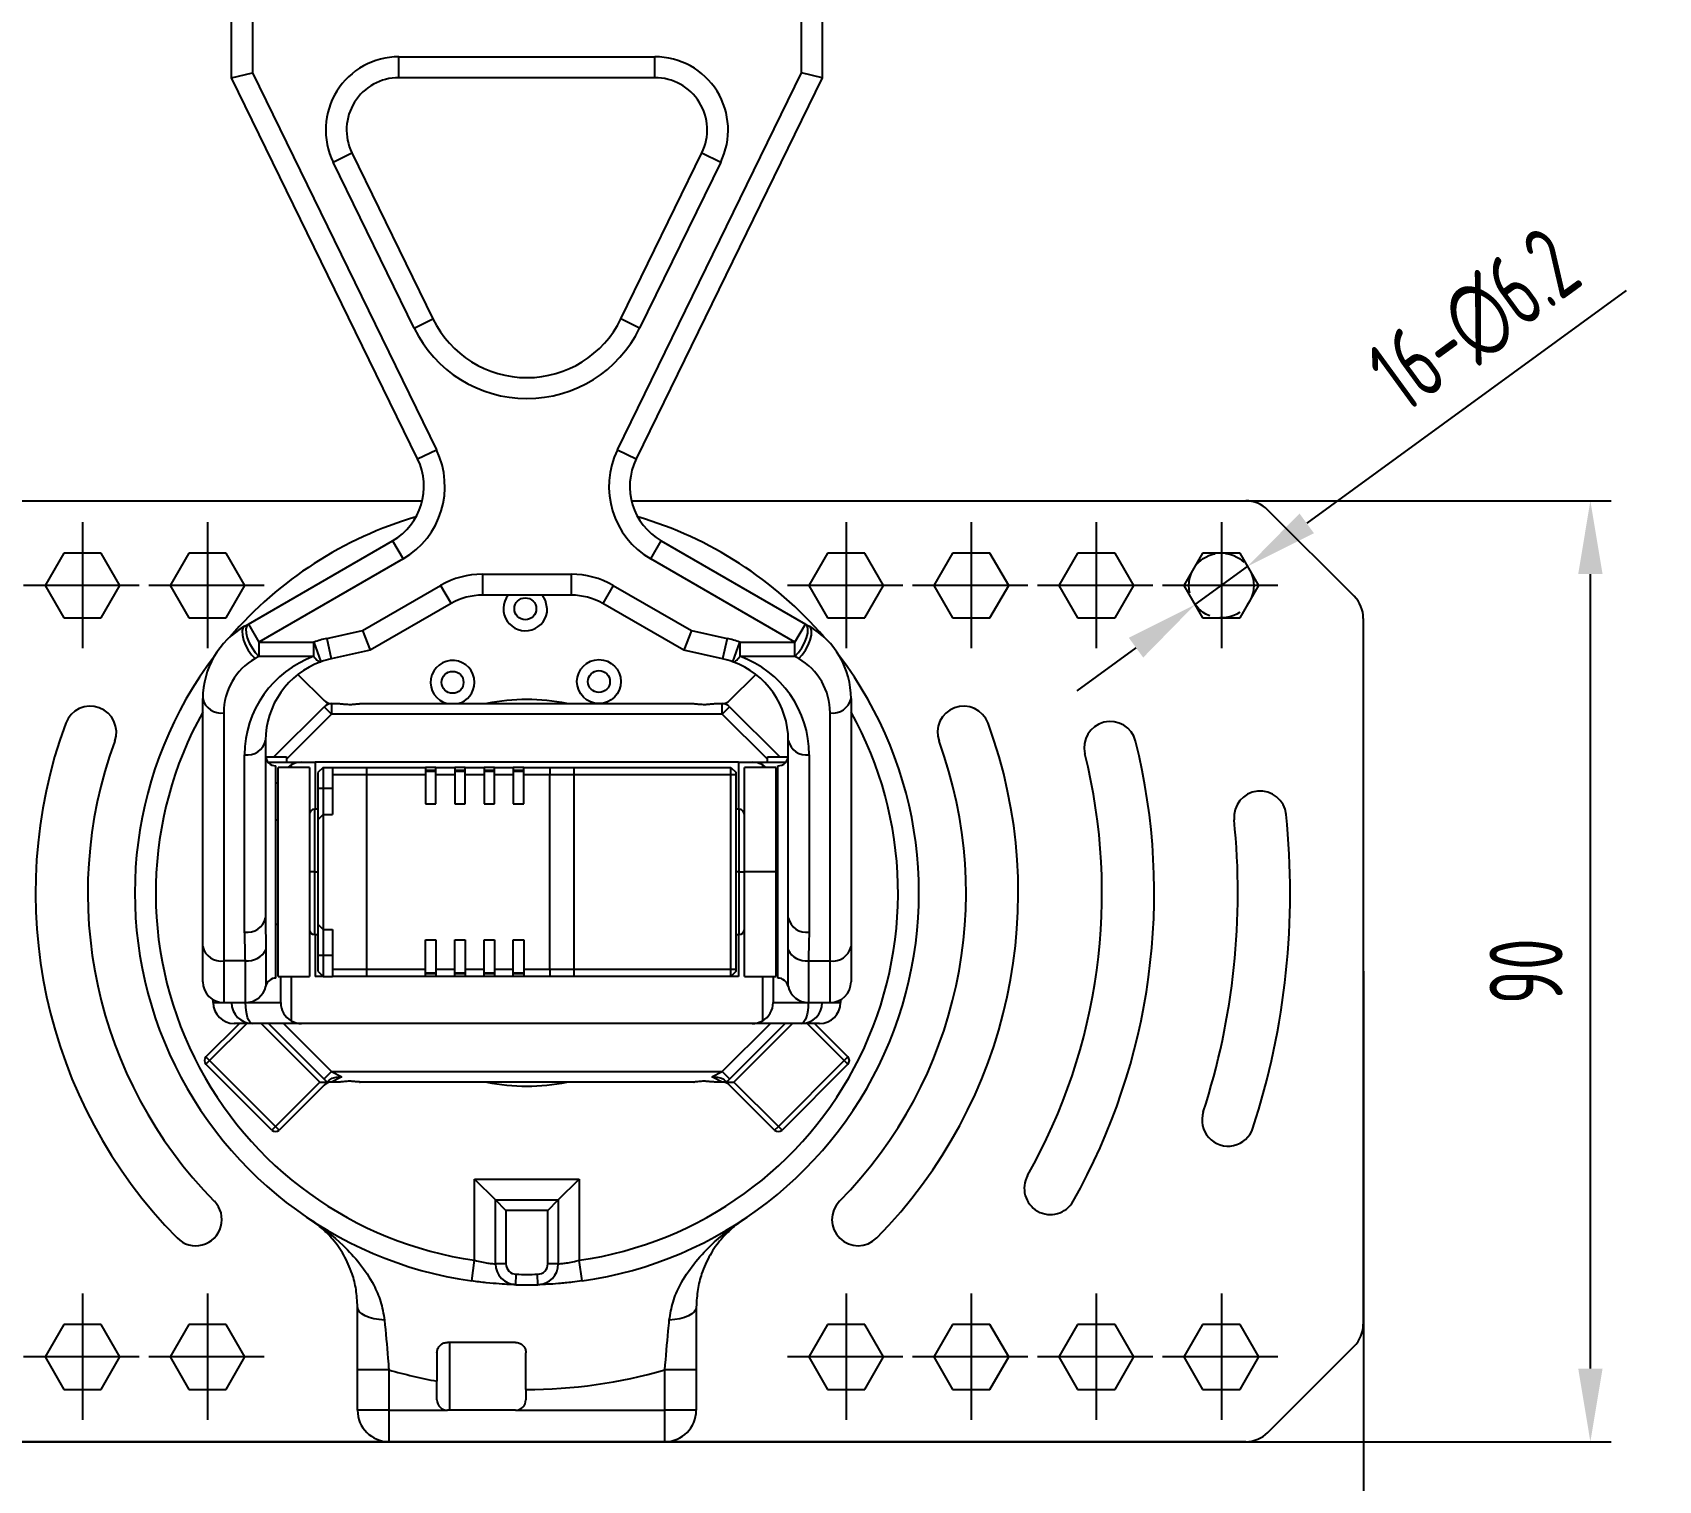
# Model space of a CAD drawing. Header units: millimetres. Extents: x 93 to 933, y 68 to 662.
# Drawn here: x 187.3 to 342.8, y 207.5 to 346 of the extents above; entities that cross this region are included whole.
import ezdxf

# ---------------------------------------------------------------- set-up
doc = ezdxf.new("R2010")
doc.units = ezdxf.units.MM
doc.header["$PDSIZE"] = -1
doc.linetypes.add('ACISOTGL', pattern=[3, 2, -1])
doc.linetypes.add('CENTER2', pattern=[28.575, 19.05, -3.175, 3.175, -3.175])
doc.layers.add('3中心线层', color=1, linetype='CENTER2')
doc.layers.add('7标注层', color=4, linetype='Continuous')
doc.styles.add('PC_TEXTSTYLE', font='ISOCP.SHX', dxfattribs={"width": 0.707, "bigfont": 'GBCBIG.SHX'})
doc.dimstyles.new('GB_DIAMETER', dxfattribs={"dimtxt": 3.5, "dimasz": 3.5, "dimexe": 1, "dimexo": 0, "dimgap": 1.5, "dimtad": 1, "dimjust": 4, "dimdsep": 46, "dimtxsty": 'PC_TEXTSTYLE', "dimcen": 0, "dimclrd": 256, "dimclrt": 3, "dimadec": 0, "dimazin": 2, "dimtp": 0.1, "dimtm": 0.1, "dimtfac": 0.71, "dimtdec": 3, "dimtmove": 0, "dimatfit": 2, "dimfxl": 1, "dimtfill": 1, "dimarcsym": 0})
doc.dimstyles.new('GB_LINEAR', dxfattribs={"dimtxt": 3.5, "dimasz": 3.5, "dimexe": 1, "dimexo": 0, "dimgap": 1.5, "dimtad": 1, "dimdsep": 46, "dimtxsty": 'PC_TEXTSTYLE', "dimcen": 0, "dimclrd": 256, "dimclrt": 3, "dimadec": 0, "dimazin": 2, "dimtp": 0.1, "dimtm": 0.1, "dimtfac": 0.71, "dimtdec": 3, "dimtmove": 0, "dimatfit": 3, "dimfxl": 1, "dimtfill": 1, "dimarcsym": 0})

# ---------------------------------------------------------------- blocks, each defined once
blk = doc.blocks.new('*D15')
at = {"layer": '7标注层', "color": 0, "lineweight": -2}
for p, q in [((154.62, 256.17), (154.62, 169.11)), ((314.62, 256.17), (314.62, 169.11))]:
    blk.add_line(p, q, dxfattribs=at)
at = {"layer": '7标注层', "lineweight": -2}
blk.add_line((161.62, 171.11), (307.62, 171.11), dxfattribs=at)
at = {"layer": '7标注层'}
for points in [[(161.62, 172.28), (161.62, 169.95), (154.62, 171.11)], [(307.62, 169.95), (307.62, 172.28), (314.62, 171.11)]]:
    blk.add_solid(points, dxfattribs=at)
at = {"layer": 'Defpoints', "color": 0}
for p in [(154.62, 256.17), (314.62, 256.17), (314.62, 171.11)]:
    blk.add_point(p, dxfattribs=at)
at = {"layer": '7标注层', "color": 3, "insert": (234.62, 177.27), "char_height": 7, "attachment_point": 5, "style": 'PC_TEXTSTYLE', "bg_fill": 3, "box_fill_scale": 1.1, "bg_fill_color": 257, "bg_fill_transparency": 0}
blk.add_mtext('160', dxfattribs=at)
blk = doc.blocks.new('*D16')
at = {"layer": '7标注层', "color": 0, "lineweight": -2}
for p, q in [((274, 301.17), (338.33, 301.17)), ((183.97, 211.17), (338.33, 211.17))]:
    blk.add_line(p, q, dxfattribs=at)
at = {"layer": '7标注层', "lineweight": -2}
blk.add_line((336.33, 218.17), (336.33, 294.17), dxfattribs=at)
at = {"layer": '7标注层'}
for points in [[(337.5, 294.17), (335.17, 294.17), (336.33, 301.17)], [(335.17, 218.17), (337.5, 218.17), (336.33, 211.17)]]:
    blk.add_solid(points, dxfattribs=at)
at = {"layer": 'Defpoints', "color": 0}
for p in [(274, 301.17), (336.33, 301.17), (183.97, 211.17)]:
    blk.add_point(p, dxfattribs=at)
at = {"layer": '7标注层', "color": 3, "insert": (330.18, 256.17), "char_height": 7, "attachment_point": 5, "rotation": 90, "style": 'PC_TEXTSTYLE', "bg_fill": 3, "box_fill_scale": 1.1, "bg_fill_color": 257, "bg_fill_transparency": 0}
blk.add_mtext('90', dxfattribs=at)
blk = doc.blocks.new('*D26')
at = {"layer": '7标注层', "lineweight": -2}
for p, q in [((339.75, 321.28), (309.2, 299.02)), ((298.53, 291.25), (303.54, 294.9)), ((292.87, 287.12), (287.22, 283))]:
    blk.add_line(p, q, dxfattribs=at)
at = {"layer": '7标注层'}
for points in [[(308.51, 299.96), (309.89, 298.08), (303.54, 294.9)], [(293.56, 286.18), (292.19, 288.07), (298.53, 291.25)]]:
    blk.add_solid(points, dxfattribs=at)
at = {"layer": 'Defpoints', "color": 0}
for p in [(303.54, 294.9), (298.53, 291.25)]:
    blk.add_point(p, dxfattribs=at)
at = {"layer": '7标注层', "color": 3, "insert": (325.3, 318.36), "char_height": 7, "attachment_point": 5, "rotation": 36.0792, "style": 'PC_TEXTSTYLE', "bg_fill": 3, "box_fill_scale": 1.1, "bg_fill_color": 257, "bg_fill_transparency": 0}
blk.add_mtext('16-∅6.2', dxfattribs=at)

msp = doc.modelspace()

# ---------------------------------------------------------------- linework, layer by layer
at = {"color": 7, "linetype": 'Continuous', "lineweight": 25}
for p, q in [((206.366, 341.651), (206.366, 355.651)), ((208.366, 354.822), (208.366, 342.113)), ((260.866, 342.113), (260.866, 354.822)), ((262.866, 355.651), (262.866, 341.651)), ((222.369, 343.651), (246.863, 343.651)), ((222.369, 341.651), (222.369, 343.651)), ((246.863, 341.651), (246.863, 343.651)), ((206.366, 341.651), (208.366, 342.113)), ((224.162, 305.18), (206.366, 341.651)), ((208.366, 342.113), (225.959, 306.057)), ((246.863, 341.651), (222.369, 341.651)), ((243.273, 306.057), (260.866, 342.113)), ((262.866, 341.651), (245.07, 305.18)), ((262.866, 341.651), (260.866, 342.113)), ((216.078, 333.581), (217.876, 334.458)), ((217.876, 334.458), (225.629, 318.569)), ((243.603, 318.569), (251.356, 334.458)), ((251.356, 334.458), (253.154, 333.581)), ((223.831, 317.692), (216.078, 333.581)), ((253.154, 333.581), (245.4, 317.692)), ((223.831, 317.692), (225.629, 318.569)), ((245.4, 317.692), (243.603, 318.569)), ((224.162, 305.18), (225.959, 306.057)), ((243.273, 306.057), (245.07, 305.18)), ((165.859, 301.172), (224.609, 301.172)), ((244.622, 301.172), (303.373, 301.172)), ((313.737, 292.051), (305.495, 300.293)), ((207.975, 289.389), (221.77, 297.353)), ((221.77, 297.353), (222.77, 295.621)), ((246.462, 295.621), (247.462, 297.353)), ((247.462, 297.353), (261.256, 289.389)), ((190.324, 296.172), (188.534, 293.072)), ((193.904, 296.172), (190.324, 296.172)), ((195.693, 293.072), (193.904, 296.172)), ((202.283, 296.172), (200.493, 293.072)), ((205.863, 296.172), (202.283, 296.172)), ((207.652, 293.072), (205.863, 296.172)), ((222.77, 295.621), (208.975, 287.657)), ((260.256, 287.657), (246.462, 295.621)), ((263.369, 296.172), (261.579, 293.072)), ((266.949, 296.172), (263.369, 296.172)), ((268.738, 293.072), (266.949, 296.172)), ((275.328, 296.172), (273.538, 293.072)), ((278.908, 296.172), (275.328, 296.172)), ((280.698, 293.072), (278.908, 296.172)), ((287.287, 296.172), (285.498, 293.072)), ((290.867, 296.172), (287.287, 296.172)), ((292.657, 293.072), (290.867, 296.172)), ((299.247, 296.172), (297.457, 293.072)), ((302.826, 296.172), (299.247, 296.172)), ((304.616, 293.072), (302.826, 296.172)), ((230.367, 294.151), (238.865, 294.151)), ((230.367, 294.151), (230.367, 292.151)), ((238.865, 294.151), (238.865, 292.151)), ((188.534, 293.072), (190.324, 289.972)), ((193.904, 289.972), (195.693, 293.072)), ((200.493, 293.072), (202.283, 289.972)), ((205.863, 289.972), (207.652, 293.072)), ((218.884, 288.759), (226.367, 293.079)), ((226.367, 293.079), (227.367, 291.347)), ((242.865, 293.079), (241.865, 291.347)), ((242.865, 293.079), (250.348, 288.759)), ((261.579, 293.072), (263.369, 289.972)), ((266.949, 289.972), (268.738, 293.072)), ((273.538, 293.072), (275.328, 289.972)), ((278.908, 289.972), (280.698, 293.072)), ((285.498, 293.072), (287.287, 289.972)), ((290.867, 289.972), (292.657, 293.072)), ((297.457, 293.072), (299.247, 289.972)), ((302.826, 289.972), (304.616, 293.072)), ((227.367, 291.347), (219.616, 286.872)), ((238.865, 292.151), (230.367, 292.151)), ((249.616, 286.872), (241.865, 291.347)), ((190.324, 289.972), (193.904, 289.972)), ((202.283, 289.972), (205.863, 289.972)), ((207.616, 289.181), (207.975, 289.389)), ((207.975, 289.389), (208.975, 287.657)), ((260.256, 287.657), (261.256, 289.389)), ((261.256, 289.389), (261.616, 289.181)), ((263.369, 289.972), (266.949, 289.972)), ((275.328, 289.972), (278.908, 289.972)), ((287.287, 289.972), (290.867, 289.972)), ((299.247, 289.972), (302.826, 289.972)), ((314.616, 289.929), (314.616, 222.415)), ((215.468, 288.007), (218.884, 288.759)), ((215.468, 288.007), (215.898, 286.054)), ((218.884, 288.759), (219.616, 286.872)), ((250.348, 288.759), (249.616, 286.872)), ((250.348, 288.759), (253.764, 288.007)), ((253.764, 288.007), (253.334, 286.054)), ((208.975, 286.296), (208.616, 286.089)), ((208.975, 287.657), (208.975, 286.296)), ((208.975, 287.657), (214.248, 287.657)), ((214.248, 286.296), (208.975, 286.296)), ((214.248, 286.296), (214.248, 287.657)), ((214.248, 287.657), (214.922, 285.774)), ((219.616, 286.872), (215.898, 286.054)), ((253.334, 286.054), (249.616, 286.872)), ((254.31, 285.774), (254.983, 287.657)), ((254.983, 287.657), (260.256, 287.657)), ((254.983, 287.657), (254.983, 286.296)), ((260.256, 286.296), (254.983, 286.296)), ((260.256, 286.296), (260.256, 287.657)), ((260.616, 286.089), (260.256, 286.296)), ((212.72, 284.568), (215.223, 282.065)), ((254.009, 282.065), (256.512, 284.568)), ((203.616, 258.531), (203.616, 282.253)), ((215.93, 281.772), (215.93, 280.772)), ((215.93, 281.772), (216.679, 281.772)), ((218.616, 281.772), (218.664, 281.772)), ((218.664, 281.772), (250.568, 281.772)), ((250.568, 281.772), (250.616, 281.772)), ((252.552, 281.772), (253.302, 281.772)), ((253.302, 280.772), (253.302, 281.772)), ((265.616, 282.253), (265.616, 258.531)), ((205.616, 280.893), (205.616, 257.17)), ((210.416, 276.672), (215.223, 281.479)), ((215.93, 280.772), (215.223, 281.479)), ((253.302, 280.772), (215.93, 280.772)), ((254.009, 281.479), (253.302, 280.772)), ((254.009, 281.479), (258.816, 276.672)), ((263.616, 257.17), (263.616, 280.893)), ((207.616, 259.92), (207.616, 276.881)), ((209.616, 278.241), (209.616, 261.281)), ((259.616, 261.281), (259.616, 278.241)), ((261.616, 276.881), (261.616, 259.92)), ((209.856, 276.172), (213.066, 276.172)), ((210.616, 255.522), (210.616, 275.822)), ((213.816, 275.672), (210.816, 275.672)), ((210.816, 255.672), (210.816, 275.672)), ((211.616, 276.672), (211.616, 276.172)), ((212.066, 275.904), (212.066, 275.672)), ((213.066, 276.172), (214.366, 276.172)), ((213.816, 275.672), (213.816, 255.672)), ((214.366, 276.172), (214.366, 271.672)), ((254.866, 276.172), (214.366, 276.172)), ((215.116, 275.672), (214.616, 275.172)), ((215.116, 275.672), (215.116, 273.672)), ((215.116, 275.672), (216.016, 275.672)), ((216.016, 275.672), (219.316, 275.672)), ((216.016, 275.672), (216.016, 274.972)), ((219.316, 274.972), (219.316, 275.672)), ((219.316, 275.672), (224.916, 275.672)), ((224.916, 275.672), (224.916, 274.972)), ((225.916, 275.672), (224.916, 275.672)), ((224.916, 275.422), (225.916, 275.422)), ((225.916, 275.322), (224.916, 275.322)), ((224.916, 275.322), (225.916, 275.322)), ((225.916, 275.672), (227.716, 275.672)), ((225.916, 274.972), (225.916, 275.672)), ((227.716, 275.672), (227.716, 274.972)), ((228.716, 275.672), (227.716, 275.672)), ((227.716, 275.422), (228.716, 275.422)), ((228.716, 275.322), (227.716, 275.322)), ((227.716, 275.322), (228.716, 275.322)), ((228.716, 275.672), (230.516, 275.672)), ((228.716, 274.972), (228.716, 275.672)), ((230.516, 275.672), (230.516, 274.972)), ((231.516, 275.672), (230.516, 275.672)), ((230.516, 275.422), (231.516, 275.422)), ((231.516, 275.322), (230.516, 275.322)), ((230.516, 275.322), (231.516, 275.322)), ((231.516, 275.672), (233.316, 275.672)), ((231.516, 274.972), (231.516, 275.672)), ((233.316, 275.672), (233.316, 274.972)), ((234.316, 275.672), (233.316, 275.672)), ((233.316, 275.422), (234.316, 275.422)), ((234.316, 275.322), (233.316, 275.322)), ((233.316, 275.322), (234.316, 275.322)), ((234.316, 275.672), (236.816, 275.672)), ((234.316, 274.972), (234.316, 275.672)), ((236.816, 275.672), (239.116, 275.672)), ((236.816, 275.672), (236.816, 274.972)), ((239.116, 275.672), (254.116, 275.672)), ((239.116, 275.672), (239.116, 274.972)), ((254.116, 275.672), (254.616, 275.172)), ((254.866, 276.172), (254.866, 271.672)), ((254.866, 276.172), (256.166, 276.172)), ((258.416, 275.672), (255.416, 275.672)), ((255.416, 265.726), (255.416, 275.672)), ((256.166, 276.172), (259.376, 276.172)), ((257.166, 275.672), (257.166, 275.904)), ((257.616, 276.172), (257.616, 276.672)), ((258.416, 275.672), (258.416, 265.726)), ((258.616, 255.522), (258.616, 275.822)), ((214.616, 275.172), (214.616, 273.672)), ((216.016, 274.972), (216.016, 271.172)), ((219.316, 274.972), (216.016, 274.972)), ((219.316, 256.372), (219.316, 274.972)), ((224.916, 274.972), (219.316, 274.972)), ((224.916, 274.972), (224.916, 272.172)), ((225.916, 272.172), (225.916, 274.972)), ((227.716, 274.972), (225.916, 274.972)), ((227.716, 274.972), (227.716, 272.172)), ((228.716, 272.172), (228.716, 274.972)), ((230.516, 274.972), (228.716, 274.972)), ((230.516, 274.972), (230.516, 272.172)), ((231.516, 272.172), (231.516, 274.972)), ((233.316, 274.972), (231.516, 274.972)), ((233.316, 274.972), (233.316, 272.172)), ((234.316, 272.172), (234.316, 274.972)), ((236.816, 274.972), (234.316, 274.972)), ((239.116, 274.972), (236.816, 274.972)), ((236.816, 256.372), (236.816, 274.972)), ((239.116, 274.972), (239.116, 256.372)), ((254.116, 274.972), (239.116, 274.972)), ((254.116, 256.372), (254.116, 274.972)), ((254.616, 274.972), (254.116, 274.972)), ((254.616, 274.972), (254.616, 275.172)), ((254.616, 256.372), (254.616, 274.972)), ((214.616, 273.672), (215.116, 273.672)), ((215.116, 273.672), (216.016, 273.672)), ((224.916, 272.172), (225.916, 272.172)), ((227.716, 272.172), (228.716, 272.172)), ((230.516, 272.172), (231.516, 272.172)), ((233.316, 272.172), (234.316, 272.172)), ((210.616, 270.672), (210.816, 270.672)), ((214.616, 271.672), (214.316, 271.672)), ((214.616, 270.672), (215.116, 271.172)), ((214.616, 270.672), (214.616, 260.672)), ((215.116, 271.172), (215.116, 260.172)), ((215.116, 271.172), (216.016, 271.172)), ((254.916, 271.672), (254.616, 271.672)), ((258.616, 270.672), (258.416, 270.672)), ((214.316, 265.672), (213.816, 265.672)), ((214.316, 265.672), (214.616, 265.672)), ((254.916, 265.672), (254.616, 265.672)), ((254.916, 265.672), (255.416, 265.672)), ((255.416, 265.726), (258.416, 265.726)), ((255.416, 255.672), (255.416, 265.726)), ((258.416, 265.726), (258.416, 255.672)), ((210.616, 260.672), (210.816, 260.672)), ((215.116, 260.172), (214.616, 260.672)), ((215.116, 260.172), (216.016, 260.172)), ((216.016, 260.172), (216.016, 256.372)), ((258.416, 260.672), (258.616, 260.672)), ((203.616, 255.172), (203.616, 258.531)), ((214.316, 259.672), (214.616, 259.672)), ((214.366, 259.672), (214.366, 255.672)), ((224.916, 259.172), (225.916, 259.172)), ((224.916, 256.372), (224.916, 259.172)), ((225.916, 259.172), (225.916, 256.372)), ((227.716, 259.172), (228.716, 259.172)), ((227.716, 256.372), (227.716, 259.172)), ((228.716, 259.172), (228.716, 256.372)), ((230.516, 259.172), (231.516, 259.172)), ((230.516, 256.372), (230.516, 259.172)), ((231.516, 259.172), (231.516, 256.372)), ((233.316, 259.172), (234.316, 259.172)), ((233.316, 256.372), (233.316, 259.172)), ((234.316, 259.172), (234.316, 256.372)), ((254.616, 259.672), (254.916, 259.672)), ((254.866, 259.672), (254.866, 255.672)), ((265.616, 258.531), (265.616, 255.172)), ((207.687, 257.17), (205.616, 257.17)), ((215.116, 257.672), (214.616, 257.672)), ((214.616, 257.672), (214.616, 256.172)), ((216.016, 257.672), (215.116, 257.672)), ((215.116, 257.672), (215.116, 255.672)), ((261.545, 257.17), (263.616, 257.17)), ((210.816, 255.672), (213.816, 255.672)), ((211.066, 253.172), (211.066, 255.672)), ((212.066, 255.672), (212.066, 251.44)), ((215.116, 255.672), (214.366, 255.672)), ((214.616, 256.172), (215.116, 255.672)), ((215.116, 255.672), (216.016, 255.672)), ((216.016, 256.372), (219.316, 256.372)), ((216.016, 256.372), (216.016, 255.672)), ((219.316, 255.672), (216.016, 255.672)), ((219.316, 255.672), (219.316, 256.372)), ((219.316, 256.372), (224.916, 256.372)), ((224.916, 255.672), (219.316, 255.672)), ((224.916, 255.672), (224.916, 256.372)), ((224.916, 256.022), (225.916, 256.022)), ((225.916, 255.922), (224.916, 255.922)), ((225.916, 255.672), (224.916, 255.672)), ((225.916, 256.372), (227.716, 256.372)), ((225.916, 256.372), (225.916, 255.672)), ((227.716, 255.672), (225.916, 255.672)), ((227.716, 255.672), (227.716, 256.372)), ((227.716, 256.022), (228.716, 256.022)), ((228.716, 255.922), (227.716, 255.922)), ((228.716, 255.672), (227.716, 255.672)), ((228.716, 256.372), (230.516, 256.372)), ((228.716, 256.372), (228.716, 255.672)), ((230.516, 255.672), (228.716, 255.672)), ((230.516, 255.672), (230.516, 256.372)), ((230.516, 256.022), (231.516, 256.022)), ((231.516, 255.922), (230.516, 255.922)), ((231.516, 255.672), (230.516, 255.672)), ((231.516, 256.372), (233.316, 256.372)), ((231.516, 256.372), (231.516, 255.672)), ((233.316, 255.672), (231.516, 255.672)), ((233.316, 255.672), (233.316, 256.372)), ((233.316, 256.022), (234.316, 256.022)), ((234.316, 255.922), (233.316, 255.922)), ((234.316, 255.672), (233.316, 255.672)), ((234.316, 256.372), (236.816, 256.372)), ((234.316, 256.372), (234.316, 255.672)), ((236.816, 255.672), (234.316, 255.672)), ((236.816, 256.372), (239.116, 256.372)), ((236.816, 256.372), (236.816, 255.672)), ((239.116, 255.672), (236.816, 255.672)), ((239.116, 256.372), (254.116, 256.372)), ((239.116, 256.372), (239.116, 255.672)), ((254.866, 255.672), (239.116, 255.672)), ((254.116, 255.672), (239.116, 255.672)), ((254.116, 256.372), (254.616, 256.372)), ((254.616, 256.172), (254.616, 256.372)), ((255.416, 255.672), (258.416, 255.672)), ((257.166, 251.44), (257.166, 255.672)), ((258.166, 255.672), (258.166, 253.172)), ((204.616, 253.172), (204.616, 253.44)), ((205.616, 253.172), (207.687, 253.172)), ((207.709, 253.172), (211.066, 253.172)), ((258.166, 253.172), (261.523, 253.172)), ((261.545, 253.172), (263.616, 253.172)), ((264.616, 253.44), (264.616, 253.172)), ((203.92, 247.976), (207.116, 251.172)), ((208.366, 251.172), (206.616, 251.172)), ((213.066, 251.172), (208.366, 251.172)), ((209.916, 251.172), (215.516, 245.572)), ((256.166, 251.172), (213.066, 251.172)), ((253.716, 245.572), (259.316, 251.172)), ((260.866, 251.172), (256.166, 251.172)), ((262.616, 251.172), (260.866, 251.172)), ((262.116, 251.172), (265.312, 247.976)), ((203.92, 247.976), (204.273, 247.622)), ((204.273, 247.622), (203.92, 247.269)), ((204.273, 247.622), (210.566, 241.329)), ((258.666, 241.329), (264.959, 247.622)), ((264.959, 247.622), (265.312, 247.976)), ((265.312, 247.269), (264.959, 247.622)), ((210.213, 240.976), (203.92, 247.269)), ((215.223, 245.865), (215.93, 246.572)), ((215.93, 246.572), (216.93, 246.072)), ((215.93, 246.572), (253.302, 246.572)), ((216.93, 246.072), (215.93, 245.572)), ((252.302, 246.072), (253.302, 246.572)), ((253.302, 245.572), (252.302, 246.072)), ((253.302, 246.572), (254.009, 245.865)), ((265.312, 247.269), (259.019, 240.976)), ((210.566, 241.329), (214.809, 245.572)), ((215.516, 245.572), (210.92, 240.976)), ((214.809, 245.572), (215.516, 245.572)), ((216.679, 245.572), (215.93, 245.572)), ((218.616, 245.572), (218.664, 245.572)), ((250.568, 245.572), (218.664, 245.572)), ((250.568, 245.572), (250.616, 245.572)), ((253.302, 245.572), (252.552, 245.572)), ((253.716, 245.572), (254.423, 245.572)), ((258.312, 240.976), (253.716, 245.572)), ((254.423, 245.572), (258.666, 241.329)), ((210.213, 240.976), (210.566, 241.329)), ((210.566, 241.329), (210.92, 240.976)), ((258.312, 240.976), (258.666, 241.329)), ((258.666, 241.329), (259.019, 240.976)), ((229.616, 236.292), (231.616, 234.292)), ((229.616, 228.526), (229.616, 236.292)), ((229.616, 236.292), (239.616, 236.292)), ((237.616, 234.292), (239.616, 236.292)), ((239.616, 236.292), (239.616, 228.526)), ((231.616, 228.186), (231.616, 234.292)), ((232.616, 233.292), (231.616, 234.292)), ((231.616, 234.292), (237.616, 234.292)), ((232.616, 233.292), (232.616, 228.186)), ((236.616, 233.292), (232.616, 233.292)), ((236.616, 233.292), (237.616, 234.292)), ((236.616, 228.186), (236.616, 233.292)), ((237.616, 234.292), (237.616, 228.186)), ((229.334, 226.546), (229.616, 228.526)), ((232.616, 228.186), (231.616, 228.186)), ((233.56, 226.187), (233.588, 227.186)), ((235.672, 226.187), (235.644, 227.186)), ((237.616, 228.186), (236.616, 228.186)), ((239.898, 226.546), (239.616, 228.526)), ((190.324, 222.372), (188.534, 219.272)), ((193.904, 222.372), (190.324, 222.372)), ((195.693, 219.272), (193.904, 222.372)), ((202.283, 222.372), (200.493, 219.272)), ((205.863, 222.372), (202.283, 222.372)), ((207.652, 219.272), (205.863, 222.372)), ((263.369, 222.372), (261.579, 219.272)), ((266.949, 222.372), (263.369, 222.372)), ((268.738, 219.272), (266.949, 222.372)), ((275.328, 222.372), (273.538, 219.272)), ((278.908, 222.372), (275.328, 222.372)), ((280.698, 219.272), (278.908, 222.372)), ((287.287, 222.372), (285.498, 219.272)), ((290.867, 222.372), (287.287, 222.372)), ((292.657, 219.272), (290.867, 222.372)), ((299.247, 222.372), (297.457, 219.272)), ((302.826, 222.372), (299.247, 222.372)), ((304.616, 219.272), (302.826, 222.372)), ((227.246, 214.172), (227.246, 220.672)), ((305.495, 212.051), (313.737, 220.293)), ((188.534, 219.272), (190.324, 216.172)), ((193.904, 216.172), (195.693, 219.272)), ((200.493, 219.272), (202.283, 216.172)), ((205.863, 216.172), (207.652, 219.272)), ((221.416, 218.043), (218.416, 218.043)), ((218.416, 214.172), (218.416, 218.043)), ((221.416, 218.043), (221.416, 214.172)), ((250.816, 218.043), (247.816, 218.043)), ((247.816, 214.172), (247.816, 218.043)), ((250.816, 218.043), (250.816, 214.172)), ((261.579, 219.272), (263.369, 216.172)), ((266.949, 216.172), (268.738, 219.272)), ((273.538, 219.272), (275.328, 216.172)), ((278.908, 216.172), (280.698, 219.272)), ((285.498, 219.272), (287.287, 216.172)), ((290.867, 216.172), (292.657, 219.272)), ((297.457, 219.272), (299.247, 216.172)), ((302.826, 216.172), (304.616, 219.272)), ((190.324, 216.172), (193.904, 216.172)), ((202.283, 216.172), (205.863, 216.172)), ((226.016, 215.172), (226.016, 216.957)), ((234.516, 216.172), (234.516, 215.172)), ((263.369, 216.172), (266.949, 216.172)), ((275.328, 216.172), (278.908, 216.172)), ((287.287, 216.172), (290.867, 216.172)), ((299.247, 216.172), (302.826, 216.172)), ((221.416, 214.172), (218.416, 214.172)), ((221.416, 214.172), (227.016, 214.172)), ((221.416, 214.172), (221.416, 211.172)), ((233.516, 214.172), (227.016, 214.172)), ((233.516, 214.172), (247.816, 214.172)), ((250.816, 214.172), (247.816, 214.172)), ((247.816, 211.172), (247.816, 214.172)), ((221.416, 211.172), (165.859, 211.172)), ((247.816, 211.172), (221.416, 211.172)), ((303.373, 211.172), (247.816, 211.172))]:
    msp.add_line(p, q, dxfattribs=at)
at = {"color": 8, "linetype": 'Continuous', "lineweight": 25}
for p, q in [((215.93, 280.772), (211.616, 276.458)), ((257.616, 276.458), (253.302, 280.772)), ((210.816, 274.172), (210.616, 274.172)), ((258.616, 274.172), (258.416, 274.172)), ((214.316, 271.672), (214.316, 265.672)), ((254.916, 265.672), (254.916, 271.672)), ((214.316, 265.672), (214.316, 259.672)), ((254.916, 259.672), (254.916, 265.672)), ((258.616, 265.699), (258.416, 265.699)), ((209.64, 258.236), (209.64, 254.739)), ((259.592, 254.739), (259.592, 258.236)), ((205.616, 257.17), (205.616, 253.172)), ((207.687, 253.172), (207.687, 257.17)), ((261.545, 257.17), (261.545, 253.172)), ((263.616, 253.172), (263.616, 257.17)), ((204.616, 253.172), (205.616, 253.172)), ((207.709, 253.172), (207.709, 253.172)), ((261.523, 253.172), (261.523, 253.172)), ((263.616, 253.172), (264.616, 253.172)), ((207.823, 251.172), (204.273, 247.622)), ((214.809, 245.572), (209.209, 251.172)), ((211.33, 251.172), (215.93, 246.572)), ((253.302, 246.572), (257.902, 251.172)), ((260.023, 251.172), (254.423, 245.572)), ((264.959, 247.622), (261.409, 251.172))]:
    msp.add_line(p, q, dxfattribs=at)
at = {"color": 7, "linetype": 'Continuous', "lineweight": 25, "flags": 128}
for points in [[(236.568, 290.846), (236.409, 291.65), (236.114, 292.151)], [(207.975, 289.389), (207.815, 289.209), (207.742, 288.913), (207.761, 288.523), (207.872, 288.067), (208.066, 287.58), (208.328, 287.099), (208.639, 286.66), (208.975, 286.296)], [(260.256, 286.296), (260.593, 286.66), (260.903, 287.099), (261.166, 287.58), (261.359, 288.067), (261.47, 288.523), (261.49, 288.913), (261.417, 289.209), (261.256, 289.389)], [(207.616, 289.181), (207.456, 289.002), (207.382, 288.706), (207.402, 288.315), (207.513, 287.859), (207.707, 287.373), (207.969, 286.892), (208.28, 286.453), (208.616, 286.089)], [(260.616, 286.089), (260.952, 286.453), (261.263, 286.892), (261.525, 287.373), (261.719, 287.859), (261.83, 288.315), (261.849, 288.706), (261.776, 289.002), (261.616, 289.181)], [(214.248, 286.296), (214.344, 286.161), (214.439, 286.043), (214.531, 285.944), (214.62, 285.866), (214.705, 285.809), (214.784, 285.775), (214.856, 285.763), (214.922, 285.774)], [(254.31, 285.774), (254.375, 285.763), (254.448, 285.775), (254.527, 285.809), (254.612, 285.866), (254.701, 285.944), (254.793, 286.043), (254.888, 286.161), (254.983, 286.296)], [(254.616, 256.172), (254.336, 255.892), (254.116, 255.672)], [(208.366, 251.172), (208.238, 251.21), (208.114, 251.324), (208.001, 251.509), (207.901, 251.758), (207.819, 252.061), (207.759, 252.406), (207.721, 252.782), (207.709, 253.172)], [(261.523, 253.172), (261.51, 252.782), (261.473, 252.406), (261.412, 252.061), (261.331, 251.758), (261.231, 251.509), (261.117, 251.324), (260.994, 251.21), (260.866, 251.172)], [(220.997, 222.795), (220.476, 222.846), (219.984, 222.936), (219.538, 223.062), (219.151, 223.219), (218.837, 223.402), (218.606, 223.607), (218.464, 223.825), (218.416, 224.051)], [(250.816, 224.051), (250.768, 223.825), (250.626, 223.607), (250.394, 223.402), (250.08, 223.219), (249.694, 223.062), (249.248, 222.936), (248.756, 222.846), (248.234, 222.795)]]:
    msp.add_lwpolyline(points, dxfattribs=at)
at = {"color": 7, "linetype": 'Continuous', "lineweight": 25}
for centre, radius in [((234.468, 290.846), 1.05), ((227.507, 283.809), 1.05), ((241.506, 283.885), 2.1), ((241.506, 283.885), 1.05)]:
    msp.add_circle(centre, radius, dxfattribs=at)
for centre, radius, start, end in [((222.369, 336.651), 7, 90, 206.01015), ((246.863, 336.651), 7, 333.98985, 90), ((222.369, 336.651), 5, 90, 206.01015), ((246.863, 336.651), 5, 333.98985, 90), ((234.616, 322.954), 12, 206.01015, 333.98985), ((234.616, 322.954), 10, 206.01015, 333.98985), ((218.77, 302.549), 6, 300, 26.01015), ((218.77, 302.549), 8, 300, 26.01015), ((250.462, 302.549), 8, 153.98985, 240), ((250.462, 302.549), 6, 153.98985, 240), ((303.373, 298.172), 3, 45, 90), ((234.616, 263.672), 37.5, 106.41432, 139.27624), ((234.616, 263.672), 37.5, 40.72376, 73.58568), ((230.367, 286.151), 8, 90, 120), ((238.865, 286.151), 8, 60, 90), ((230.367, 286.151), 6, 90, 120), ((234.468, 290.846), 2.1, 141.59841, 0), ((238.865, 286.151), 6, 60, 90), ((311.616, 289.929), 3, 0, 45), ((211.616, 282.253), 8, 120, 180), ((217.616, 278.241), 10, 102.40346, 109.67939), ((251.616, 278.241), 10, 70.32061, 77.59654), ((257.616, 282.253), 8, 0, 60), ((234.616, 263.672), 37.5, 142.85578, 261.90325), ((217.616, 276.881), 10, 109.67939, 180), ((234.616, 263.672), 37.5, 278.09675, 37.14422), ((251.616, 276.881), 10, 0, 70.32061), ((211.616, 280.893), 6, 120, 180), ((217.616, 278.241), 8, 109.67939, 180), ((217.616, 278.241), 8, 102.40346, 109.67939), ((227.507, 283.809), 2.1, 0, 255.90023), ((251.616, 278.241), 8, 70.32061, 77.59654), ((251.616, 278.241), 8, 0, 70.32061), ((257.616, 280.893), 6, 0, 60), ((227.507, 283.809), 2.1, 284.09977, 0), ((192.852, 279.035), 2.5, 339.80367, 159.80367), ((205.347, 282.648), 1.776, 192.85506, 278.70337), ((215.93, 282.772), 1, 225, 270), ((215.93, 280.772), 1, 90, 135), ((253.302, 282.772), 1, 270, 315), ((253.302, 280.772), 1, 45, 90), ((263.885, 282.648), 1.776, 261.29663, 347.14494), ((276.38, 279.035), 2.5, 20.19633, 200.19633), ((290.412, 277.568), 2.5, 13.98493, 193.98493), ((234.616, 263.672), 47, 159.80367, 224.61834), ((234.616, 263.672), 47, 315.38166, 20.19633), ((234.616, 263.672), 42, 159.80367, 224.61834), ((207.885, 278.636), 1.776, 261.29663, 347.14494), ((210.616, 276.822), 1, 180, 270), ((258.616, 276.822), 1, 270, 0), ((261.347, 278.636), 1.776, 192.85506, 278.70337), ((234.616, 263.672), 42, 315.38166, 20.19633), ((234.616, 263.672), 55, 330.54981, 13.98493), ((234.616, 263.672), 60, 330.54981, 13.98493), ((213.066, 274.172), 2, 120, 131.40962), ((213.066, 274.172), 2, 90, 120), ((256.166, 274.172), 2, 60, 90), ((256.166, 274.172), 2, 48.59038, 60), ((304.743, 270.915), 2.5, 5.89696, 185.89696), ((214.316, 271.172), 0.5, 90, 180), ((254.916, 271.172), 0.5, 0, 90), ((234.616, 263.672), 68, 342.04806, 5.89696), ((234.616, 263.672), 73, 342.04806, 5.89696), ((207.885, 261.676), 1.776, 261.29663, 347.14494), ((261.347, 261.676), 1.776, 192.85506, 278.70337), ((214.316, 260.172), 0.5, 180, 270), ((254.916, 260.172), 0.5, 270, 0), ((205.347, 258.926), 1.776, 192.85506, 278.70337), ((207.879, 259.14), 1.979, 264.42592, 332.81947), ((261.352, 259.14), 1.979, 207.18053, 275.57408), ((263.885, 258.926), 1.776, 261.29663, 347.14494), ((205.616, 255.172), 2, 180, 270), ((210.616, 254.522), 1, 90, 167.48667), ((258.616, 254.522), 1, 12.51333, 90), ((263.616, 255.172), 2, 270, 0), ((207.687, 255.172), 2, 270, 347.48667), ((261.545, 255.172), 2, 192.51333, 270), ((206.616, 253.172), 2, 180, 270), ((208.366, 253.172), 2, 180, 270), ((213.066, 253.172), 2, 180, 240), ((256.166, 253.172), 2, 300, 0), ((260.866, 253.172), 2, 270, 0), ((262.616, 253.172), 2, 270, 0), ((213.066, 253.172), 2, 240, 270), ((256.166, 253.172), 2, 270, 300), ((204.273, 247.622), 0.5, 135, 225), ((264.959, 247.622), 0.5, 315, 45), ((215.93, 244.572), 1, 90, 135), ((253.302, 244.572), 1, 45, 90), ((301.684, 241.942), 2.5, 162.04806, 342.04806), ((210.566, 241.329), 0.5, 225, 315), ((258.666, 241.329), 0.5, 225, 315), ((284.686, 235.401), 2.5, 150.54981, 330.54981), ((202.941, 232.416), 2.5, 224.61834, 44.61834), ((266.291, 232.416), 2.5, 135.38166, 315.38166), ((233.616, 228.186), 2, 180, 268.38582), ((233.616, 228.186), 1, 180, 268.38582), ((234.616, 263.672), 36.5, 268.38582, 271.61418), ((235.616, 228.186), 1, 271.61418, 0), ((235.616, 228.186), 2, 271.61418, 0), ((234.616, 263.672), 37.5, 268.38582, 271.61418), ((311.616, 222.415), 3, 315, 0), ((234.616, 263.672), 47.5, 253.8654, 259.56892), ((234.616, 263.672), 47.5, 269.87938, 286.1346), ((227.016, 215.172), 1, 180, 270), ((233.516, 215.172), 1, 270, 0), ((221.416, 214.172), 3, 180, 270), ((247.816, 214.172), 3, 270, 0), ((303.373, 214.172), 3, 270, 315)]:
    msp.add_arc(centre, radius, start, end, dxfattribs=at)
at = {"color": 8, "linetype": 'Continuous', "lineweight": 25}
for radius, start, end in [(18.5, 78.06376, 101.93624), (35.5, 150.83729, 261.90325), (35.5, 278.09675, 29.16271), (18.5, 258.06376, 281.93624)]:
    msp.add_arc((234.616, 263.672), radius, start, end, dxfattribs=at)
at = {"color": 7, "linetype": 'Continuous', "lineweight": 25}
for points, knots in [([(216.679, 281.772), (216.818, 281.761), (217.088, 281.74), (217.582, 281.687), (218.069, 281.712), (218.433, 281.764), (218.61, 281.77), (218.664, 281.772)], [0, 0, 0, 0, 0.2349611, 0.4570938, 0.6843993, 0.9041518, 1, 1, 1, 1]), ([(250.568, 281.772), (250.707, 281.761), (250.976, 281.74), (251.471, 281.687), (251.958, 281.712), (252.321, 281.764), (252.499, 281.77), (252.552, 281.772)], [0, 0, 0, 0, 0.2349611, 0.4570938, 0.6843993, 0.9041518, 1, 1, 1, 1]), ([(209.641, 276.672), (209.847, 276.672), (210.432, 276.672), (211.132, 276.672), (211.564, 276.672), (211.603, 276.672), (211.616, 276.672)], [0, 0, 0, 0, 0.17727052, 0.50378571, 0.83045666, 1, 1, 1, 1]), ([(257.616, 276.672), (257.663, 276.672), (257.754, 276.672), (258.421, 276.672), (259.056, 276.672), (259.515, 276.672), (259.585, 276.672)], [0, 0, 0, 0, 0.3262115, 0.62091819, 0.94151252, 1, 1, 1, 1]), ([(214.616, 273.672), (214.616, 273.279), (214.616, 272.493), (214.616, 271.501), (214.616, 270.807), (214.616, 270.717), (214.616, 270.672)], [0, 0, 0, 0, 0.2500001, 0.5000002, 0.7500001, 1, 1, 1, 1]), ([(209.616, 261.281), (209.621, 260.71), (209.631, 259.633), (209.637, 258.683), (209.64, 258.236)], [0, 0, 0, 0, 0.52962215, 1, 1, 1, 1]), ([(259.592, 258.236), (259.594, 258.625), (259.599, 259.571), (259.61, 260.647), (259.616, 261.281)], [0, 0, 0, 0, 0.41061495, 1, 1, 1, 1]), ([(207.687, 257.17), (207.681, 257.537), (207.665, 258.454), (207.634, 259.37), (207.616, 259.92)], [0, 0, 0, 0, 0.3998245, 1, 1, 1, 1]), ([(214.616, 260.672), (214.616, 260.627), (214.616, 260.537), (214.616, 259.843), (214.616, 258.851), (214.616, 258.065), (214.616, 257.672)], [0, 0, 0, 0, 0.2500001, 0.5000002, 0.7500001, 1, 1, 1, 1]), ([(261.616, 259.92), (261.598, 259.37), (261.567, 258.454), (261.551, 257.537), (261.545, 257.17)], [0, 0, 0, 0, 0.6001755, 1, 1, 1, 1]), ([(215.702, 245.758), (215.654, 245.71), (215.557, 245.613), (215.518, 245.574), (215.516, 245.572), (215.516, 245.572)], [0, 0, 0, 0, 0.4568859, 0.9137309, 1, 1, 1, 1]), ([(215.702, 245.758), (215.759, 245.802), (215.872, 245.891), (216.199, 246.006), (216.56, 246.062), (216.832, 246.072), (216.928, 246.072), (216.93, 246.072)], [0, 0, 0, 0, 0.2095917, 0.417617, 0.7929496, 0.9961593, 1, 1, 1, 1]), ([(252.302, 246.072), (252.303, 246.072), (252.397, 246.072), (252.666, 246.062), (253.026, 246.008), (253.358, 245.893), (253.472, 245.803), (253.53, 245.758)], [0, 0, 0, 0, 0.0038409, 0.1995873, 0.5780506, 0.788208, 1, 1, 1, 1]), ([(253.716, 245.572), (253.708, 245.58), (253.692, 245.596), (253.602, 245.686), (253.54, 245.748), (253.53, 245.758)], [0, 0, 0, 0, 0.457417, 0.91484, 1, 1, 1, 1]), ([(218.664, 245.572), (218.525, 245.583), (218.256, 245.604), (217.761, 245.657), (217.274, 245.632), (216.91, 245.58), (216.733, 245.574), (216.679, 245.572)], [0, 0, 0, 0, 0.2349611, 0.4570938, 0.6843993, 0.9041518, 1, 1, 1, 1]), ([(252.552, 245.572), (252.414, 245.583), (252.144, 245.604), (251.65, 245.657), (251.163, 245.632), (250.799, 245.58), (250.622, 245.574), (250.568, 245.572)], [0, 0, 0, 0, 0.2349611, 0.4570938, 0.6843993, 0.9041518, 1, 1, 1, 1]), ([(213.932, 232.392), (213.936, 232.389), (215.032, 231.664), (216.681, 230.372), (218.668, 228.24), (219.87, 226.437), (220.69, 224.61), (220.894, 223.406), (220.997, 222.795)], [0, 0, 0, 0, 0.00137247, 0.33606562, 0.53278383, 0.73269388, 0.86424311, 1, 1, 1, 1]), ([(218.416, 224.051), (218.385, 224.627), (218.325, 225.781), (217.865, 227.463), (217.13, 229.086), (216.136, 230.472), (215.069, 231.561), (214.327, 232.131), (213.935, 232.39), (213.932, 232.392)], [0, 0, 0, 0, 0.1356211, 0.2716649, 0.4697812, 0.6682917, 0.8328537, 0.9985162, 1, 1, 1, 1]), ([(248.234, 222.795), (248.333, 223.385), (248.535, 224.59), (249.345, 226.406), (250.554, 228.228), (252.54, 230.364), (254.2, 231.664), (255.296, 232.389), (255.3, 232.392)], [0, 0, 0, 0, 0.1310368, 0.2673113, 0.4635638, 0.6639386, 0.9986275, 1, 1, 1, 1]), ([(255.3, 232.392), (255.297, 232.39), (254.905, 232.131), (254.163, 231.561), (253.096, 230.472), (252.101, 229.086), (251.367, 227.463), (250.907, 225.781), (250.846, 224.627), (250.816, 224.051)], [0, 0, 0, 0, 0.0014838, 0.1671463, 0.3317083, 0.5302188, 0.7283351, 0.8643789, 1, 1, 1, 1]), ([(229.616, 228.526), (229.839, 228.467), (230.283, 228.351), (230.886, 228.252), (231.34, 228.203), (231.581, 228.188), (231.606, 228.186), (231.616, 228.186)], [0, 0, 0, 0, 0.2180791, 0.4334725, 0.6461964, 0.8583652, 1, 1, 1, 1]), ([(237.616, 228.186), (237.638, 228.187), (237.682, 228.189), (238.027, 228.215), (238.534, 228.28), (239.098, 228.386), (239.466, 228.485), (239.616, 228.526)], [0, 0, 0, 0, 0.2125281, 0.4251955, 0.6383418, 0.8529817, 1, 1, 1, 1]), ([(233.56, 226.187), (233.538, 226.187), (233.486, 226.189), (232.97, 226.205), (232.01, 226.258), (230.745, 226.361), (229.806, 226.484), (229.334, 226.546)], [0, 0, 0, 0, 0.13878321, 0.34821969, 0.56132929, 0.77951337, 1, 1, 1, 1]), ([(239.898, 226.546), (239.581, 226.503), (238.8, 226.398), (237.618, 226.286), (236.548, 226.218), (235.814, 226.19), (235.719, 226.188), (235.672, 226.187)], [0, 0, 0, 0, 0.1484049, 0.3660675, 0.580627, 0.7915531, 1, 1, 1, 1]), ([(218.416, 218.043), (218.416, 218.513), (218.416, 219.769), (218.416, 221.819), (218.416, 223.3), (218.416, 224.051)], [0, 0, 0, 0, 0.2274939, 0.6082455, 1, 1, 1, 1]), ([(250.816, 224.051), (250.816, 223.619), (250.816, 222.464), (250.816, 220.449), (250.816, 218.853), (250.816, 218.043)], [0, 0, 0, 0, 0.2274953, 0.608237, 1, 1, 1, 1]), ([(220.997, 222.795), (221.111, 221.597), (221.257, 220.046), (221.386, 218.414), (221.416, 218.043)], [0, 0, 0, 0, 0.7725378, 1, 1, 1, 1]), ([(247.816, 218.043), (247.92, 219.309), (248.054, 220.949), (248.201, 222.451), (248.234, 222.795)], [0, 0, 0, 0, 0.77148241, 1, 1, 1, 1]), ([(226.016, 219.672), (226.028, 219.789), (226.052, 220.023), (226.238, 220.331), (226.509, 220.558), (226.79, 220.661), (226.963, 220.669), (227.016, 220.672)], [0, 0, 0, 0, 0.22534897, 0.45054429, 0.67876764, 0.90065699, 1, 1, 1, 1]), ([(226.016, 219.672), (226.016, 219.616), (226.016, 218.85), (226.016, 217.934), (226.016, 217.078), (226.016, 216.957)], [0, 0, 0, 0, 0.0637435, 0.8669632, 1, 1, 1, 1]), ([(233.516, 220.672), (231.71, 220.672), (229.541, 220.672), (227.378, 220.672), (227.016, 220.672)], [0, 0, 0, 0, 0.8327569, 1, 1, 1, 1]), ([(233.516, 220.672), (233.619, 220.662), (233.826, 220.644), (234.105, 220.498), (234.332, 220.278), (234.486, 219.993), (234.506, 219.777), (234.516, 219.672)], [0, 0, 0, 0, 0.1892205, 0.3780994, 0.5760947, 0.7942879, 1, 1, 1, 1]), ([(234.516, 216.172), (234.516, 216.574), (234.516, 217.767), (234.516, 218.913), (234.516, 219.672)], [0, 0, 0, 0, 0.3373635, 1, 1, 1, 1])]:
    msp.add_open_spline(points, degree=3, knots=knots, dxfattribs=at)
for points in [[(254.116, 274.972), (254.116, 275.064), (254.116, 275.247), (254.116, 275.478), (254.116, 275.64), (254.116, 275.661), (254.116, 275.672)], [(215.116, 273.672), (215.116, 273.344), (215.116, 272.689), (215.116, 271.863), (215.116, 271.285), (215.116, 271.209), (215.116, 271.172)], [(215.116, 260.172), (215.116, 260.134), (215.116, 260.059), (215.116, 259.481), (215.116, 258.655), (215.116, 257.999), (215.116, 257.672)], [(254.116, 255.672), (254.116, 255.682), (254.116, 255.703), (254.116, 255.865), (254.116, 256.097), (254.116, 256.28), (254.116, 256.372)]]:
    msp.add_open_spline(points, degree=3, dxfattribs=at)

# ---------------------------------------------------------------- next in the draw order: dimensions: what is measured, and where the dimension line sits
at = {"layer": '7标注层'}
dim = msp.add_linear_dim(base=(314.616, 171.114), p1=(154.616, 256.172), p2=(314.616, 256.172), dimstyle='GB_LINEAR', override={"dimscale": 2, "dimgap": 1.5, "dimtad": 1, "dimjust": 0, "dimdec": 2, "dimlfac": 1, "dimse1": 0, "dimse2": 0, "dimsd1": 0, "dimsd2": 0, "dimclrd": 256, "dimclre": 0, "dimtofl": 1, "dimtvp": 0.1}, dxfattribs=at)
dim.commit()
dim.dimension.update_dxf_attribs({"geometry": '*D15', "text_midpoint": (234.616, 177.267)})

# ---------------------------------------------------------------- next in the draw order: dimensions: what is measured, and where the dimension line sits
dim = msp.add_linear_dim(base=(336.333, 301.172), p1=(183.974, 211.172), p2=(273.998, 301.172), angle=90, dimstyle='GB_LINEAR', override={"dimscale": 2, "dimgap": 1.5, "dimtad": 1, "dimjust": 0, "dimdec": 2, "dimlfac": 1, "dimse1": 0, "dimse2": 0, "dimsd1": 0, "dimsd2": 0, "dimclrd": 256, "dimclre": 0, "dimtofl": 1, "dimtvp": 0.1}, dxfattribs=at)
dim.commit()
dim.dimension.update_dxf_attribs({"geometry": '*D16', "text_midpoint": (330.18, 256.172)})

# ---------------------------------------------------------------- next in the draw order: linework, layer by layer
at = {"linetype": 'ACISOTGL'}
msp.add_circle((301.036, 293.072), 3.1, dxfattribs=at)
at = {"layer": '3中心线层'}
for p, q in [((192.114, 299.138), (192.114, 287.063)), ((204.073, 299.138), (204.073, 287.063)), ((265.159, 299.138), (265.159, 287.063)), ((277.118, 299.138), (277.118, 287.063)), ((289.077, 299.138), (289.077, 287.063)), ((301.036, 299.138), (301.036, 287.063)), ((197.524, 293.072), (186.483, 293.072)), ((209.483, 293.072), (198.442, 293.072)), ((270.569, 293.072), (259.528, 293.072)), ((282.528, 293.072), (271.487, 293.072)), ((294.487, 293.072), (283.446, 293.072)), ((306.446, 293.072), (295.406, 293.072)), ((192.114, 225.338), (192.114, 213.263)), ((204.073, 225.338), (204.073, 213.263)), ((265.159, 225.338), (265.159, 213.263)), ((277.118, 225.338), (277.118, 213.263)), ((289.077, 225.338), (289.077, 213.263)), ((301.036, 225.338), (301.036, 213.263)), ((197.524, 219.272), (186.483, 219.272)), ((209.483, 219.272), (198.442, 219.272)), ((270.569, 219.272), (259.528, 219.272)), ((282.528, 219.272), (271.487, 219.272)), ((294.487, 219.272), (283.446, 219.272)), ((306.446, 219.272), (295.406, 219.272))]:
    msp.add_line(p, q, dxfattribs=at)

# ---------------------------------------------------------------- next in the draw order: dimensions: what is measured, and where the dimension line sits
at = {"layer": '7标注层'}
dim = msp.add_diameter_dim_2p(p1=(298.531, 291.246), p2=(303.542, 294.897), text='16-<>', dimstyle='GB_DIAMETER', override={"dimscale": 2, "dimgap": 1.5, "dimtad": 1, "dimjust": 4, "dimtih": 0, "dimtoh": 0, "dimdec": 2, "dimlfac": 1, "dimpost": '', "dimcen": 0, "dimse1": 0, "dimse2": 0, "dimsd1": 0, "dimsd2": 0, "dimtix": 0, "dimtofl": 1, "dimatfit": 0, "dimtvp": 0.1}, dxfattribs=at)
dim.commit()
dim.dimension.update_dxf_attribs({"geometry": '*D26', "text_midpoint": (328.924, 313.393), "dimtype": 163})

doc.saveas('drawing.dxf')
